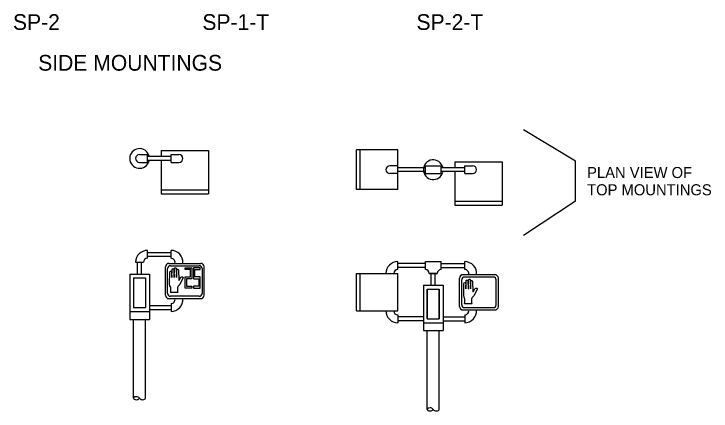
# Model space of a CAD drawing. Extents: x -894 to 866, y -472 to 714.
# Drawn here: x -327.6 to 114.4, y 99.8 to 351.7 of the extents above; entities that cross this region are included whole.
import ezdxf

# ---------------------------------------------------------------- set-up
doc = ezdxf.new("R2010")
doc.units = 0
doc.layers.add('es_DETAIL', color=7, linetype='Continuous')
doc.layers.add('es_DETAIL-anno', color=7, linetype='Continuous')

msp = doc.modelspace()

# ---------------------------------------------------------------- linework, layer by layer
at = {"layer": 'es_DETAIL'}
for p, q in [((-110.48, 240.39), (-110.48, 265.39)), ((-84.23, 265.39), (-110.48, 265.39)), ((-107.98, 240.11), (-107.98, 265.39)), ((-84.23, 240.39), (-84.23, 265.39)), ((-247.98, 262.52), (-242.98, 262.52)), ((-242.98, 257.52), (-242.98, 262.52)), ((-227.98, 261.27), (-242.98, 261.27)), ((-234.23, 265.02), (-204.23, 265.02)), ((-234.23, 265.02), (-234.23, 261.27)), ((-227.98, 257.52), (-227.98, 262.52)), ((-227.98, 262.52), (-222.98, 262.52)), ((-204.23, 265.02), (-204.23, 237.52)), ((-247.98, 257.52), (-242.98, 257.52)), ((-227.98, 258.77), (-242.98, 258.77)), ((-234.23, 258.77), (-234.23, 237.52)), ((-227.98, 257.52), (-222.98, 257.52)), ((-47.98, 257.89), (-17.98, 257.89)), ((-47.98, 257.89), (-47.98, 254.14)), ((-17.98, 257.89), (-17.98, 230.39)), ((-84.23, 255.39), (-89.23, 255.39)), ((-66.73, 254.14), (-84.23, 254.14)), ((-66.73, 255.39), (-56.73, 255.39)), ((-66.73, 250.39), (-66.73, 255.39)), ((-56.73, 250.39), (-56.73, 255.39)), ((-41.73, 254.14), (-56.73, 254.14)), ((-41.73, 250.39), (-41.73, 255.39)), ((-41.73, 255.39), (-36.73, 255.39)), ((-84.23, 250.39), (-89.23, 250.39)), ((-66.73, 251.64), (-84.23, 251.64)), ((-66.73, 250.39), (-56.73, 250.39)), ((-41.73, 251.64), (-56.73, 251.64)), ((-47.98, 251.64), (-47.98, 230.39)), ((-41.73, 250.39), (-36.73, 250.39)), ((-234.23, 240.02), (-204.23, 240.02)), ((-84.23, 240.39), (-110.48, 240.39)), ((-234.23, 237.52), (-204.23, 237.52)), ((-47.98, 232.89), (-17.98, 232.89)), ((-47.98, 230.39), (-17.98, 230.39)), ((-242.98, 196.69), (-242.98, 201.69)), ((-242.98, 200.44), (-227.98, 200.44)), ((-227.98, 196.69), (-227.98, 201.69)), ((-242.98, 197.94), (-227.98, 197.94)), ((-84.23, 189.56), (-84.23, 194.56)), ((-66.73, 189.56), (-66.73, 194.56)), ((-66.73, 194.56), (-56.73, 194.56)), ((-56.73, 189.56), (-56.73, 194.56)), ((-41.73, 189.56), (-41.73, 194.56)), ((-250.48, 194.19), (-245.48, 194.19)), ((-249.23, 186.69), (-249.23, 194.19)), ((-246.73, 186.69), (-246.73, 194.19)), ((-231.58, 173.37), (-231.58, 191.22)), ((-229.3, 193.49), (-209.21, 193.49)), ((-228.42, 191.96), (-210.09, 191.96)), ((-208.31, 190.18), (-208.31, 174.4)), ((-206.94, 173.37), (-206.94, 191.22)), ((-66.73, 193.31), (-84.23, 193.31)), ((-66.73, 190.81), (-84.23, 190.81)), ((-56.73, 193.31), (-41.73, 193.31)), ((-56.73, 190.81), (-41.73, 190.81)), ((-254.23, 186.69), (-241.73, 186.69)), ((-254.23, 186.69), (-254.23, 162.94)), ((-241.73, 186.69), (-241.73, 162.94)), ((-110.48, 187.06), (-84.23, 187.06)), ((-110.48, 163.31), (-110.48, 187.06)), ((-107.98, 163.31), (-107.98, 187.06)), ((-84.23, 163.31), (-84.23, 187.06)), ((-64.23, 187.06), (-59.23, 187.06)), ((-59.23, 187.06), (-64.23, 187.06)), ((-62.98, 179.56), (-62.98, 187.06)), ((-62.98, 179.56), (-62.98, 187.06)), ((-60.48, 179.56), (-60.48, 187.06)), ((-60.48, 179.56), (-60.48, 187.06)), ((-42.81, 186.31), (-22.72, 186.31)), ((-251.73, 184.19), (-251.73, 165.44)), ((-251.73, 184.19), (-244.23, 184.19)), ((-244.23, 184.19), (-244.23, 165.44)), ((-45.08, 166.18), (-45.08, 184.03)), ((-43.71, 183), (-43.71, 167.22)), ((-23.6, 184.78), (-41.92, 184.78)), ((-21.82, 167.22), (-21.82, 183)), ((-21.82, 183), (-21.82, 183)), ((-20.44, 166.18), (-20.44, 184.03)), ((-67.98, 179.56), (-55.48, 179.56)), ((-67.98, 179.56), (-67.98, 155.81)), ((-65.48, 177.06), (-65.48, 158.31)), ((-65.48, 177.06), (-57.98, 177.06)), ((-65.48, 158.31), (-65.48, 177.06)), ((-57.98, 177.06), (-57.98, 158.31)), ((-57.98, 158.31), (-57.98, 177.06)), ((-55.48, 179.56), (-55.48, 155.81)), ((-210.09, 172.62), (-228.42, 172.62)), ((-229.3, 171.09), (-209.21, 171.09)), ((-251.73, 165.44), (-244.23, 165.44)), ((-241.73, 166.69), (-227.98, 166.69)), ((-241.73, 164.19), (-227.98, 164.19)), ((-227.98, 167.94), (-227.98, 162.94)), ((-42.81, 163.91), (-22.72, 163.91)), ((-41.92, 165.44), (-23.6, 165.44)), ((-254.23, 162.94), (-241.73, 162.94)), ((-254.23, 162.94), (-254.23, 157.94)), ((-241.73, 162.94), (-241.73, 157.94)), ((-110.48, 163.31), (-84.23, 163.31)), ((-84.23, 160.81), (-84.23, 155.81)), ((-67.98, 159.56), (-84.23, 159.56)), ((-55.48, 159.56), (-41.73, 159.56)), ((-41.73, 160.81), (-41.73, 155.81)), ((-254.23, 157.94), (-241.73, 157.94)), ((-251.73, 107.94), (-251.73, 157.94)), ((-244.23, 107.94), (-244.23, 157.94)), ((-67.98, 157.06), (-84.23, 157.06)), ((-67.98, 155.81), (-55.48, 155.81)), ((-67.98, 155.81), (-67.98, 150.81)), ((-65.48, 158.31), (-57.98, 158.31)), ((-55.48, 157.06), (-41.73, 157.06)), ((-55.48, 155.81), (-55.48, 150.81)), ((-67.98, 150.81), (-55.48, 150.81)), ((-65.48, 100.81), (-65.48, 150.81)), ((-57.98, 100.81), (-57.98, 150.81))]:
    msp.add_line(p, q, dxfattribs=at)
msp.add_lwpolyline([(-230.2, 174.4), (-230.2, 190.18), (-230.2, 190.18)], dxfattribs=at)
for points in [[(-228.39, 174.94), (-228.17, 175.52), (-228.2, 178.05), (-228.34, 178.6), (-228.67, 179.28), (-228.89, 180.26), (-228.78, 187.84), (-228.72, 188.06), (-228.71, 188.11), (-228.66, 188.19), (-228.55, 188.32), (-228.53, 188.34), (-228.37, 188.45), (-228.22, 188.48), (-228.03, 188.43), (-227.87, 188.36), (-227.73, 188.14), (-227.65, 187.91), (-227.57, 184.5), (-227.51, 184.47), (-227.38, 189.5), (-227.34, 189.63), (-227.27, 189.79), (-227.19, 189.88), (-227.04, 189.98), (-226.88, 190.05), (-226.72, 190.03), (-226.6, 189.98), (-226.33, 189.76), (-226.28, 189.69), (-226.22, 189.5), (-226, 184.5), (-225.94, 184.47), (-225.83, 190.21), (-225.78, 190.4), (-225.72, 190.5), (-225.49, 190.66), (-225.25, 190.7), (-224.95, 190.6), (-224.82, 190.48), (-224.73, 190.34), (-224.54, 184.41), (-224.37, 189.43), (-224.31, 189.57), (-224.23, 189.66), (-224.02, 189.75), (-223.74, 189.76), (-223.55, 189.68), (-223.5, 189.65), (-223.41, 189.55), (-223.33, 189.42), (-223.3, 189.27), (-223.08, 182.85), (-222.88, 182.69), (-221.95, 184.44), (-221.61, 184.7), (-221.2, 184.89), (-220.57, 184.83), (-220.21, 184.6), (-222.52, 180.09), (-223.52, 178.96), (-223.74, 178.6), (-223.9, 178.15), (-223.9, 175.52), (-223.71, 174.94)], [(-218.98, 190.72), (-214.8, 190.72), (-214.8, 183.69), (-218.11, 183.69), (-218.11, 178.94), (-214.8, 178.94), (-214.8, 177.8), (-218.98, 177.8), (-218.98, 184.83), (-215.67, 184.83), (-215.67, 189.57), (-218.98, 189.57)], [(-209.54, 190.72), (-213.71, 190.72), (-213.71, 183.69), (-210.4, 183.69), (-210.4, 178.94), (-213.71, 178.94), (-213.71, 177.8), (-209.54, 177.8), (-209.54, 184.83), (-212.85, 184.83), (-212.85, 189.57), (-209.54, 189.57)], [(-41.89, 167.75), (-41.68, 168.34), (-41.71, 170.87), (-41.85, 171.42), (-42.18, 172.1), (-42.4, 173.07), (-42.29, 180.66), (-42.04, 181.18), (-41.72, 181.3), (-41.38, 181.18), (-41.24, 180.95), (-41.16, 180.72), (-41.08, 177.32), (-41.02, 177.29), (-40.88, 182.31), (-40.77, 182.61), (-40.55, 182.8), (-40.39, 182.86), (-40.11, 182.8), (-39.83, 182.57), (-39.72, 182.31), (-39.5, 177.32), (-39.45, 177.29), (-39.34, 183.03), (-39.23, 183.32), (-38.76, 183.51), (-38.46, 183.42), (-38.24, 183.16), (-38.04, 177.22), (-37.88, 182.25), (-37.74, 182.48), (-37.53, 182.57), (-37.24, 182.57), (-36.99, 182.39), (-36.8, 182.09), (-36.58, 175.67), (-36.39, 175.5), (-35.45, 177.25), (-35.12, 177.51), (-34.71, 177.71), (-34.07, 177.64), (-33.72, 177.42), (-36.03, 172.91), (-37.02, 171.77), (-37.24, 171.42), (-37.41, 170.96), (-37.41, 168.34), (-37.21, 167.75)]]:
    msp.add_lwpolyline(points, close=True, dxfattribs=at)
for centre, radius, start, end in [((-247.98, 260.02), 6.25, 14.0365, 345.9638), ((-247.98, 260.02), 2.5, 90, 270), ((-222.98, 260.02), 2.5, 270, 90), ((-61.73, 252.89), 6.25, 14.0365, 345.9638), ((-89.23, 252.89), 2.5, 90, 270), ((-36.73, 252.89), 2.5, 270, 90), ((-242.98, 194.19), 7.5, 90, 180), ((-227.98, 194.19), 7.5, 355.9049, 90), ((-242.98, 194.19), 2.5, 90, 180), ((-227.98, 194.19), 2.5, 347.6294, 90), ((-84.23, 187.06), 7.5, 90, 180), ((-41.73, 187.06), 7.5, 354.2597, 90), ((-229.3, 191.22), 2.27, 90, 180), ((-209.21, 191.22), 2.27, 0, 90), ((-84.23, 187.06), 2.5, 90, 180), ((-66.73, 187.06), 2.5, 0, 90), ((-56.73, 187.06), 2.5, 90, 180), ((-42.81, 184.03), 2.27, 90, 180), ((-41.73, 187.06), 2.5, 342.5388, 90), ((-22.72, 184.03), 2.27, 0, 90), ((-229.3, 173.37), 2.27, 180, 270), ((-209.21, 173.37), 2.27, 270, 0), ((-227.98, 170.44), 7.5, 270, 4.9888), ((-227.98, 170.44), 2.5, 270, 15.1225), ((-42.81, 166.18), 2.27, 180, 270), ((-41.73, 163.31), 7.5, 270, 4.5871), ((-41.73, 163.31), 2.5, 270, 13.8819), ((-22.72, 166.18), 2.27, 270, 0), ((-84.23, 163.31), 7.5, 180, 270), ((-84.23, 163.31), 2.5, 180, 270), ((-249.86, 106.6), 2.3, 35.4631, 94.4216), ((-249.86, 109.28), 2.3, 268.4939, 324.5369), ((-246.11, 109.28), 2.3, 215.4631, 274.0963), ((-63.6, 99.47), 2.3, 35.4631, 94.4216), ((-63.6, 102.14), 2.3, 268.4939, 324.5369), ((-59.85, 102.14), 2.3, 215.4631, 274.0963)]:
    msp.add_arc(centre, radius, start, end, dxfattribs=at)
for centre, major_axis, ratio, start_param, end_param in [((-228.42, 190.18), (0, 1.78), 0.999992, 0, 1.570796), ((-210.09, 190.18), (0, 1.78), 0.999992, 4.712389, 6.283185), ((-41.92, 183), (0, 1.78), 0.999992, 0, 1.570796), ((-23.6, 183), (0, 1.78), 0.999992, 4.712389, 6.283185), ((-228.42, 174.4), (0, -1.78), 0.999992, 4.712389, 6.283185), ((-210.09, 174.4), (0, 1.78), 0.999992, 3.141593, 4.712389), ((-41.92, 167.22), (0, -1.78), 0.999992, 4.712389, 6.283185), ((-23.6, 167.22), (0, 1.78), 0.999992, 3.141593, 4.712389), ((-249.98, 107.94), (-1.76, -0.11), 0.546712, 4.712389, 7.853982), ((-245.97, 107.94), (1.73, 0.04), 0.554684, 4.712389, 6.238373), ((-63.72, 100.81), (-1.76, -0.11), 0.546712, 4.712389, 7.853982), ((-59.71, 100.81), (1.73, 0.04), 0.554684, 4.712389, 6.238373)]:
    msp.add_ellipse(centre, major_axis=major_axis, ratio=ratio, start_param=start_param, end_param=end_param, dxfattribs=at)
at = {"layer": 'es_DETAIL-anno'}
for p, q in [((28.57, 258.31), (-4.5, 278.09)), ((28.57, 232.89), (28.57, 258.31)), ((28.57, 232.89), (-4.5, 211.16))]:
    msp.add_line(p, q, dxfattribs=at)

# ---------------------------------------------------------------- texts
for s, height, p in [('SP-2', 10, (-328.23, 341.54)), ('SP-1-T', 10, (-208.11, 341.54)), ('SP-2-T', 10, (-72.35, 341.54)), ('SIDE MOUNTINGS', 10, (-312.25, 315.7)), ('PLAN VIEW OF', 7, (35.83, 247.6)), ('TOP MOUNTINGS', 7, (35.83, 236.66))]:
    msp.add_text(s, height=height, dxfattribs=at).set_placement(p)

doc.saveas('drawing.dxf')
